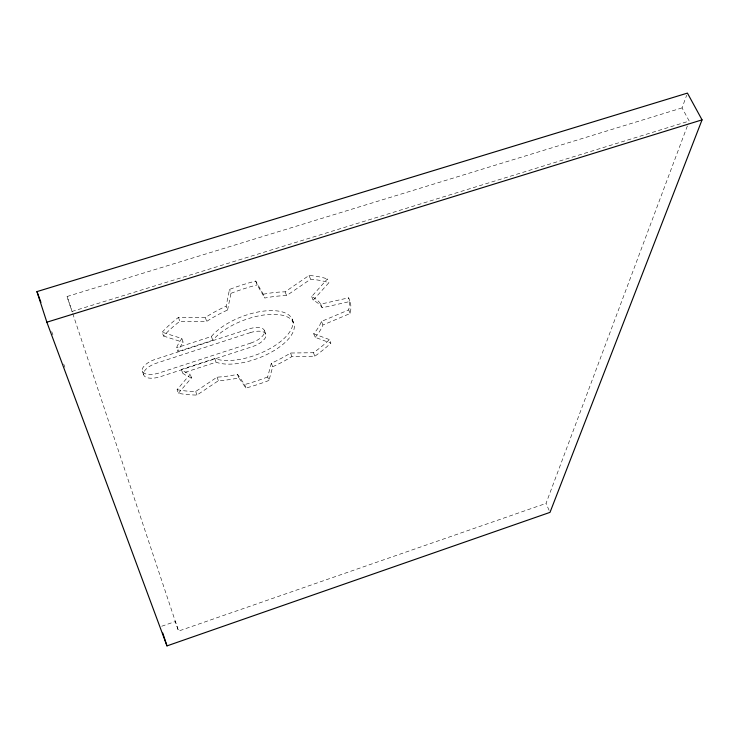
<?xml version="1.0" encoding="UTF-8"?>
<svg xmlns="http://www.w3.org/2000/svg" width="739" height="739" viewBox="0 0 739 739"><rect width="100%" height="100%" fill="white"/><g stroke="black" fill="none" stroke-linecap="round" stroke-linejoin="round"><path stroke-width="0.55" stroke-dasharray="3.69 2.77" d="M181.831 338.536A78.168 34.992 -20.6 0 0 176.547 347.81L177.905 351.579A78.251 34.835 -20.6 0 1 183.207 342.333L181.84 338.536L162.183 332.199L163.55 336.051A106.527 47.472 -20.6 0 1 179.854 321.28L206.717 321.373A78.251 34.835 -20.6 0 1 227.575 310.02L226.125 306.195L229.487 289.448A106.416 47.684 -20.6 0 1 255.712 281.051L263.278 294.242L264.765 298.039A78.251 34.835 -20.6 0 1 286.603 295.6L310.592 279.213A106.527 47.472 -20.6 0 1 328.92 282.686L313.16 300.228A78.251 34.835 -20.6 0 1 322.213 307.793L350.11 301.447L348.614 297.826L320.726 304.135A78.168 34.992 -20.6 0 0 311.664 296.533L327.386 278.954L328.92 282.686M227.575 310.02L230.965 293.328L229.487 289.448M271.342 363.209L272.7 366.738L268.987 380.437L267.657 376.955L271.342 363.209A78.168 34.992 -20.6 0 0 290.529 353.02L313.438 352.725A106.416 47.684 -20.6 0 0 329.437 339.607L330.86 343.118L315.137 337.326L313.715 333.769A78.168 34.992 -20.6 0 0 321.483 321.419L348.697 309.89A106.416 47.684 -20.6 0 0 348.614 297.826M682.069 107.894L67.064 296.515L72.034 311.442L689.21 121.048L682.069 107.894L686.66 95.22M549.123 510.372L546.019 503.416L688.397 123.21M268.987 380.437A106.527 47.472 -20.6 0 1 245.948 388.058L238.854 377.888A78.251 34.835 -20.6 0 1 218.384 380.742L196.98 395.06A106.527 47.472 -20.6 0 1 178.367 393.268L177.083 389.656L190.219 374.202A78.168 34.992 -20.6 0 1 181.351 369.435L214.716 358.535A45.661 20.424 -20.6 0 0 280.155 341.871A45.661 20.424 -20.6 0 0 275.462 310.759A45.661 20.424 -20.6 0 0 211.391 336.504L176.556 347.81M178.367 393.268L191.53 377.851L190.219 374.202M263.278 294.242A78.168 34.992 -20.6 0 1 285.115 291.84L309.059 275.444A106.416 47.684 -20.6 0 1 327.386 278.954M177.083 389.656A106.416 47.684 -20.6 0 0 195.696 391.494L217.063 377.158A78.168 34.992 -20.6 0 0 237.524 374.34L244.637 384.557L245.958 388.058M315.137 337.326A78.251 34.835 -20.6 0 0 322.934 325.003L350.175 313.475A106.527 47.472 -20.6 0 0 350.11 301.447M161.712 626.238L175.374 621.499L178.561 631.078L546.019 503.416M181.351 369.435L182.672 373.112L216.065 362.193A45.707 20.332 -20.6 0 0 281.559 345.455A45.707 20.332 -20.6 0 0 276.913 314.472A45.707 20.332 -20.6 0 0 212.777 340.254L177.905 351.579M272.7 366.738A78.251 34.835 -20.6 0 0 291.914 356.549L314.832 356.207A106.527 47.472 -20.6 0 0 330.85 343.118M162.174 332.199A106.416 47.684 -20.6 0 1 178.441 317.41L205.303 317.548A78.168 34.992 -20.6 0 1 226.125 306.195M163.55 336.051L183.207 342.333M313.715 333.769L329.437 339.607M255.712 281.051L257.218 284.912L264.765 298.039M348.697 309.89L350.175 313.475M309.059 275.444L310.592 279.213M320.726 304.135L322.213 307.793M311.664 296.533L313.16 300.228M321.483 321.419L322.934 325.003M313.438 352.725L314.832 356.207M285.115 291.84L286.603 295.6M292.108 319.045L293.549 322.694M290.529 353.02L291.914 356.549M264.47 330.675L265.883 334.333M237.524 374.34L238.854 377.888M205.303 317.548L206.717 321.373M211.391 336.504L212.777 340.254M51.712 331.589L52.912 334.832M63.683 364.013L64.884 367.255M214.716 358.535L216.065 362.193M217.063 377.158L218.384 380.742M178.45 317.41L179.854 321.28M195.696 391.494L196.98 395.06M142.35 371.061L143.652 374.812M67.064 296.515L72.173 311.83M72.764 313.632L178.561 631.078M230.965 293.328A106.527 47.472 -20.6 0 1 257.209 284.912M191.53 377.851A78.251 34.835 -20.6 0 1 182.662 373.112M267.647 376.955A106.416 47.684 -20.6 0 1 244.637 384.557M250.235 332.661L156.853 363.034A15.87 7.048 -18.7 0 0 143.634 374.747A15.87 7.048 -18.7 0 0 160.631 376.622L252.202 346.702A15.639 6.956 -20.6 0 0 266.003 334.869A15.639 6.956 -20.6 0 0 250.235 332.661M250.817 343.062L159.328 372.909A15.852 7.076 -18.6 0 1 142.331 370.996A15.852 7.076 -18.6 0 1 155.523 359.265L248.821 328.966A15.621 6.984 -20.6 0 1 264.59 331.201A15.621 6.984 -20.6 0 1 250.817 343.062"/><path stroke-width="1.11" d="M702.05 119.857L550.01 512.367L166.986 645.895L46.862 322.195L36.95 291.609L687.427 93.105L702.05 119.857L46.862 322.195M36.95 291.609L40.941 302.417M162.765 633.027L166.986 645.895"/></g></svg>
